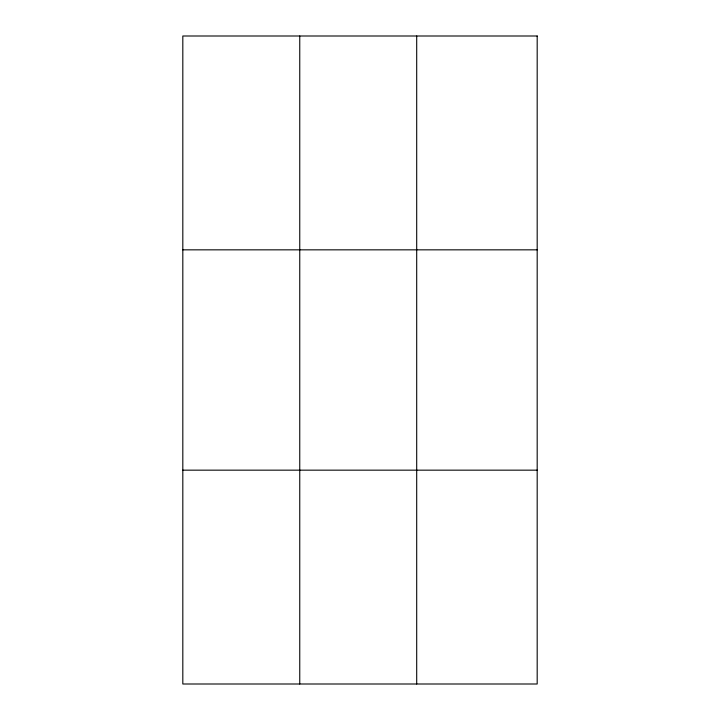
<?xml version="1.0" encoding="UTF-8"?>
<svg xmlns="http://www.w3.org/2000/svg" width="720" height="720" viewBox="0 0 720 720"><rect width="100%" height="100%" fill="white"/><g stroke="black" fill="none" stroke-linecap="round" stroke-linejoin="round"><path stroke-width="1.08" d="M299.754 684L299.754 36M416.7 684L416.7 36M182.817 249.84L537.183 249.84M182.817 470.16L537.183 470.16M537.183 36L537.183 684L182.817 684L182.817 36L537.183 36"/></g></svg>
